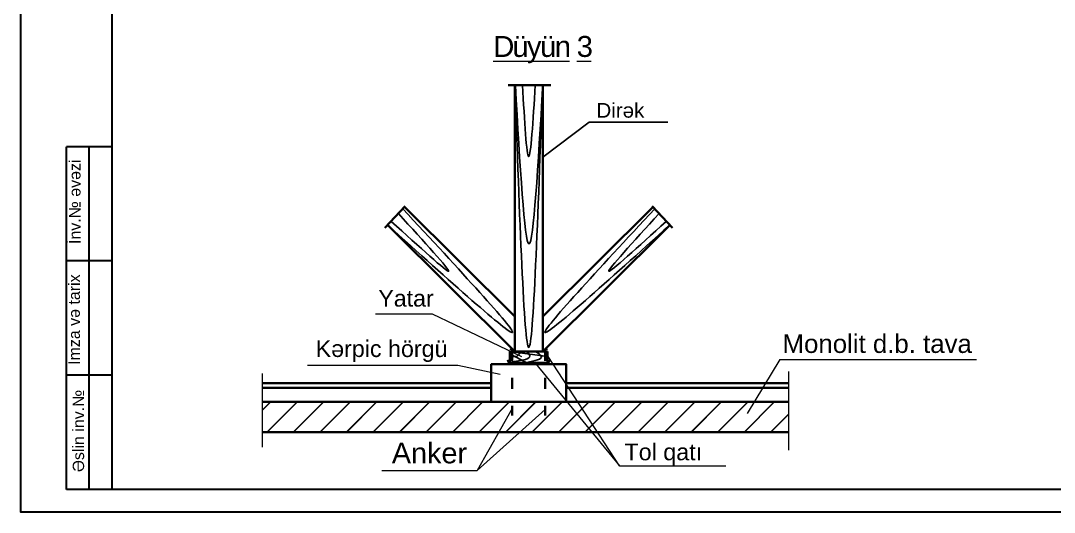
# Model space of a CAD drawing. Header units: millimetres. Extents: x 120281 to 1416367021, y -641565767 to 918373.
# Drawn here: x 998543 to 1009569, y 684654 to 689898 of the extents above; entities that cross this region are included whole.
import ezdxf

# ---------------------------------------------------------------- set-up
doc = ezdxf.new("R2010")
doc.units = ezdxf.units.MM
doc.linetypes.add('ACAD_ISO03W100', pattern=[30, 12, -18])
for name, color, linetype, lineweight in [('аракясмя', 130, 'Continuous', 20), ('гырых  хятт', 4, 'ACAD_ISO03W100', 15), ('перегородка', 130, 'Continuous', 20), ('размер', 90, 'Continuous', 40), ('Х - диварлар.', 31, 'Continuous', 25)]:
    doc.layers.add(name, color=color, linetype=linetype, lineweight=lineweight)
doc.styles.add('ARIAL', font='arial.ttf')
doc.styles.add('Times New  Roman', font='times.ttf')

msp = doc.modelspace()

# ---------------------------------------------------------------- hatches: boundary and pattern name
h = msp.add_hatch()
h.set_pattern_fill('JIS_LC_20', color=256, scale=10)
h.set_pattern_definition([(45, (820813.3, 518165.85), (-141.42136, 141.42136), []), (45, (820817.3, 518165.85), (-141.42136, 141.42136), [])])
h.paths.add_polyline_path([(1003223.99728, 685509.55215), (1003488.85082, 685832.34714), (1001117.87539, 685832.34714), (1001117.87539, 685509.55215)])
h.paths.add_polyline_path([(1003671.92159, 685509.55215), (1003786.2982, 685761.71885), (1003786.2982, 685832.34714), (1003562.27522, 685832.34714), (1003488.85082, 685832.34714), (1003223.99728, 685509.55215)])
h.paths.add_polyline_path([(1004136.53575, 685751.71885), (1004136.53575, 685832.34714), (1003786.2982, 685832.34714), (1003786.2982, 685761.71885), (1003671.92159, 685509.55215), (1003954.7139, 685509.55215)])
h.paths.add_polyline_path([(1004466.10251, 685509.55215), (1004276.25628, 685832.34714), (1004136.53575, 685832.34714), (1004136.53575, 685751.71885), (1003954.7139, 685509.55215)])
h.paths.add_polyline_path([(1004389.5286, 685832.34714), (1004276.25628, 685832.34714), (1004466.10251, 685509.55215), (1004535.89727, 685509.55215)])
h.paths.add_polyline_path([(1004389.5286, 685832.34714), (1004535.89727, 685509.55215), (1006734.42675, 685509.55215), (1006734.42675, 685832.34714)])

# ---------------------------------------------------------------- linework, layer by layer
at = {"lineweight": 35}
for p, q in [((1004198.71754, 689211.22459, 0), (1003742.08206, 689211.22459, 0)), ((1003812.53532, 686368.34714, 0), (1003812.53532, 689211.22459, 0)), ((1004112.53532, 686368.34714, 0), (1004112.53532, 689211.22459, 0)), ((1002645.15406, 687920.00355, 0), (1002429.00494, 687689.15549, 0)), ((1003812.53532, 686741.53174, 0), (1002635.59396, 687913.0634, 0)), ((1004112.01512, 686741.53174, 0), (1005288.95648, 687913.0634, 0)), ((1005279.39638, 687920.00355, 0), (1005495.5455, 687689.15549, 0)), ((1003812.53532, 686368.34714, 0), (1002458.19506, 687716.4623, 0)), ((1004112.01512, 686368.34714, 0), (1005466.35537, 687716.4623, 0)), ((1003762.23061, 686248.34714, 0), (1003762.2982, 686368.34714, 0)), ((1004162.25223, 686368.34714, 0), (1003762.2982, 686368.34714, 0)), ((1004162.25223, 686248.34714, 0), (1004162.25223, 686368.34714, 0)), ((1003754.2261, 686240.34714, 0), (1003739.19625, 686281.71885, 0)), ((1003754.2261, 686240.34714, 0), (1004170.25223, 686240.34714, 0)), ((1003762.23061, 686248.34714, 0), (1004162.25223, 686248.34714, 0)), ((1004170.25223, 686240.34714, 0), (1004185.28208, 686281.71885, 0)), ((1003562.27522, 686032.55215, 0), (1001117.87539, 686032.55215, 0)), ((1003562.27522, 685982.55215, 0), (1001117.87539, 685982.55215, 0)), ((1006734.42675, 686032.55215, 0), (1004362.27522, 686032.55215, 0)), ((1006734.42675, 685982.55215, 0), (1004362.27522, 685982.55215, 0)), ((1006734.42675, 685832.34714, 0), (1001117.87539, 685832.34714, 0)), ((1006734.42675, 685509.55215, 0), (1001117.87539, 685509.55215, 0))]:
    msp.add_line(p, q, dxfattribs=at)
for p, q in [((1003762.28457, 686344.15239, 0), (1003941.69457, 686248.34714, 0)), ((1003762.29777, 686367.57247, 0), (1004162.25223, 686315.92954, 0))]:
    msp.add_line(p, q)
at = {"elevation": 0}
msp.add_lwpolyline([(1004112.53532, 688442.36323), (1004606.05292, 688814.96541), (1005445.7767, 688814.96541)], dxfattribs=at)
at = {"lineweight": 35, "elevation": 0}
msp.add_lwpolyline([(1003562.27522, 685832.34714), (1003562.27522, 686232.34714), (1004362.27522, 686232.34714), (1004362.27522, 685832.34714), (1003562.27522, 685832.34714)], dxfattribs=at)
for points, knots in [([(1004110.18046, 689211.22459, 0), (1004060.96541, 687828.03501, 0), (1004011.75036, 686411.71885, 0), (1003913.32027, 686411.71885, 0), (1003864.10523, 687828.03501, 0), (1003814.89018, 689211.22459, 0)], [44.1959155789, 44.1959155789, 44.1959155789, 44.1959155789, 2815.193277184, 2815.193277184, 5586.1906387891, 5586.1906387891, 5586.1906387891, 5586.1906387891]), ([(1004112.53532, 689211.22459, 0), (1004063.03816, 688363.50173, 0), (1003964.05248, 686668.20385, 0), (1003868.50228, 688363.60028, 0), (1003820.73135, 689211.22459, 0)], [0, 0, 0, 0, 1701.7629956753, 3403.2292397393, 3403.2292397393, 3403.2292397393, 3403.2292397393]), ([(1004032.61586, 689211.22459, 0), (1004008.53226, 688829.88909, 0), (1003960.38028, 688067.45896, 0), (1003917.6159, 688830.04968, 0), (1003896.24047, 689211.22459, 0)], [0, 0, 0, 0, 765.7997590775, 1531.1158103646, 1531.1158103646, 1531.1158103646, 1531.1158103646]), ([(1002458.19506, 687716.4623, 0), (1003109.33239, 687130.53274, 0), (1004414.82318, 685955.77959, 0), (1003218.35863, 687245.33417, 0), (1002618.6526, 687891.69989, 0)], [0, 0, 0, 0, 1755.5630796792, 3519.7973044571, 3519.7973044571, 3519.7973044571, 3519.7973044571]), ([(1005466.35537, 687716.4623, 0), (1004815.21804, 687130.53274, 0), (1003509.72726, 685955.77959, 0), (1004706.1918, 687245.33417, 0), (1005305.89784, 687891.69989, 0)], [0, 0, 0, 0, 1755.5630796792, 3519.7973044571, 3519.7973044571, 3519.7973044571, 3519.7973044571]), ([(1002495.47033, 687757.17106, 0), (1002794.45095, 687485.09024, 0), (1003394.21946, 686939.28395, 0), (1002846.42589, 687539.44286, 0), (1002571.70378, 687840.42653, 0)], [0, 0, 0, 0, 810.3935670801, 1625.6857289299, 1625.6857289299, 1625.6857289299, 1625.6857289299]), ([(1005429.08011, 687757.17106, 0), (1005130.09948, 687485.09024, 0), (1004530.33098, 686939.28395, 0), (1005078.12455, 687539.44286, 0), (1005352.84665, 687840.42653, 0)], [0, 0, 0, 0, 810.3935670801, 1625.6857289299, 1625.6857289299, 1625.6857289299, 1625.6857289299]), ([(1003936.2982, 686368.34714, 0), (1003948.85901, 686358.20322, 0), (1004027.78002, 686294.46776, 0), (1003887.58164, 686271.72626, 0), (1003762.23379, 686254.00042, 0)], [0, 0, 0, 0, 43.5480395271, 273.6173466934, 273.6173466934, 273.6173466934, 273.6173466934]), ([(1003869.50264, 686368.34714, 0), (1003865.21471, 686355.88353, 0), (1003849.73646, 686310.89325, 0), (1003800.81279, 686310.58633, 0), (1003762.26793, 686314.60555, 0)], [0, 0, 0, 0, 37.3027200203, 134.6527426199, 134.6527426199, 134.6527426199, 134.6527426199]), ([(1004036.2982, 686368.34714, 0), (1004063.31464, 686351.13834, 0), (1004149.81334, 686296.04082, 0), (1004025.37693, 686269.53997, 0), (1003939.80617, 686251.31622, 0), (1003938.93123, 686251.12988, 0), (1003938.05628, 686250.94355, 0), (1003937.18134, 686250.75721, 0), (1003933.40912, 686249.95386, 0), (1003929.63691, 686249.1505, 0), (1003925.86469, 686248.34714, 0)], [0, 0, 0, 0, 77.7296963636, 248.8676421826, 248.8676421826, 248.8676421826, 250.6174944111, 250.6174944111, 250.6174944111, 258.1617672411, 258.1617672411, 258.1617672411, 258.1617672411])]:
    msp.add_open_spline(points, degree=3, knots=knots)
at = {"layer": 'аракясмя', "color": 0}
for p, q in [((1002329.02365, 686770.8714, 0), (1002931.15329, 686770.8714, 0)), ((1002931.15329, 686770.8714, 0), (1003886.2982, 686316.74327, 0)), ((1004928.92735, 685149.34357, 0), (1004170.25223, 686315.92954, 0)), ((1001600.85724, 686224.79697, 0), (1003206.229, 686224.79697, 0)), ((1003206.229, 686224.79697, 0), (1003656.2982, 686126.74327, 0)), ((1004036.2982, 686240.34714, 0), (1004928.92735, 685149.34357, 0)), ((1006640.02985, 686283.72699, 0), (1006291.16861, 685706.74327, 0)), ((1006640.02985, 686283.72699, 0), (1008740.7978, 686283.72699, 0)), ((1003786.2982, 685761.71885, 0), (1003412.90861, 685098.90044, 0)), ((1003412.90861, 685098.90044, 0), (1004136.53575, 685751.71885, 0)), ((1002396.42781, 685098.90044, 0), (1003412.90861, 685098.90044, 0)), ((1004928.92735, 685149.34357, 0), (1006064.7672, 685149.34357, 0))]:
    msp.add_line(p, q, dxfattribs=at)
at = {"layer": 'гырых  хятт', "ltscale": 10}
for p, q in [((1003811.37327, 686389.94396, 0), (1003761.22314, 686389.94396, 0)), ((1004161.61082, 686389.94396, 0), (1004111.46069, 686389.94396, 0))]:
    msp.add_line(p, q, dxfattribs=at)
at = {"layer": 'гырых  хятт', "color": 0, "lineweight": 35, "ltscale": 10}
for p, q in [((1003786.2982, 686389.94396, 0), (1003786.2982, 685686.74327, 0)), ((1004136.53575, 686389.94396, 0), (1004136.53575, 685686.74327, 0))]:
    msp.add_line(p, q, dxfattribs=at)
at = {"layer": 'размер', "color": 0, "lineweight": 30}
for p, q in [((999030.08279, 684897.3954, 0), (999030.08279, 688553.79437, 0)), ((999517.60265, 688553.79437, 0), (999030.08279, 688553.79437, 0)), ((999273.84272, 684897.3954, 0), (999273.84272, 688553.79437, 0)), ((999517.60265, 687334.99471, 0), (999030.08279, 687334.99471, 0)), ((999517.60265, 686116.19506, 0), (999030.08279, 686116.19506, 0)), ((999517.60265, 684897.3954, 0), (999030.08279, 684897.3954, 0))]:
    msp.add_line(p, q, dxfattribs=at)
at = {"layer": 'размер', "color": 0, "lineweight": 30, "elevation": 0}
for points in [[(998542.56293, 699132.97537), (1019018.39713, 699132.97537), (1019018.39713, 684653.63547), (998542.56293, 684653.63547)], [(999517.60265, 698889.21544), (1018774.6372, 698889.21544), (1018774.6372, 684897.3954), (999517.60265, 684897.3954)]]:
    msp.add_lwpolyline(points, close=True, dxfattribs=at)
at = {"layer": 'Х - диварлар.', "color": 7, "lineweight": 9}
for p, q in [((1001117.87539, 686133.63791, 0), (1001117.87539, 685350.27592, 0)), ((1006734.42675, 686155.81233, 0), (1006734.42675, 685316.74327, 0))]:
    msp.add_line(p, q, dxfattribs=at)

# ---------------------------------------------------------------- texts
at = {"lineweight": 15, "insert": (1006200.30711, 689019.80335, 0), "char_height": 156.892433, "width": 2520.617357, "attachment_point": 3, "style": 'Times New  Roman'}
msp.add_mtext('\\pxqc;{\\fArial|b0|i0|c238|p34;Dirək}', dxfattribs=at)
at = {"layer": 'перегородка', "color": 0, "insert": (1003583.86414, 689734.53318, 0), "char_height": 223.44, "attachment_point": 1, "style": 'ARIAL'}
msp.add_mtext('{\\T0.9;\\LD\\fArial|b0|i0|c238|p34;üyün\\fArial|b0|i0|c204|p34; 3}', dxfattribs=at)
at = {"layer": 'перегородка', "color": 0, "lineweight": 30, "char_height": 121.8799655, "attachment_point": 1, "rotation": 90, "style": 'ARIAL'}
for s, insert in [('İnv.№ əvəzi ', (999059.33403, 687515.37696, 0)), ('İmza və tarix ', (999052.19267, 686226.25461, 0)), ('Əslin inv.№ ', (999097.41119, 685082.65285, 0))]:
    msp.add_mtext(s, dxfattribs=dict(at, insert=insert))
at = {"layer": 'размер', "color": 0, "style": 'ARIAL'}
for s, height, p in [('Yatar', 176.839825, (1002358.16768, 686848.05553, 0)), ('Monolit d.b. tava', 197.0246919, (1006670.09126, 686353.63812, 0)), ('Kərpic hörgü', 177.5900727, (1001689.26556, 686310.28609, 0)), ('Anker', 220, (1002501.92542, 685176.09475, 0)), ('Tol qatı', 177.799094, (1004983.6563, 685208.77817, 0))]:
    msp.add_text(s, height=height, dxfattribs=at).set_placement(p)

doc.saveas('drawing.dxf')
